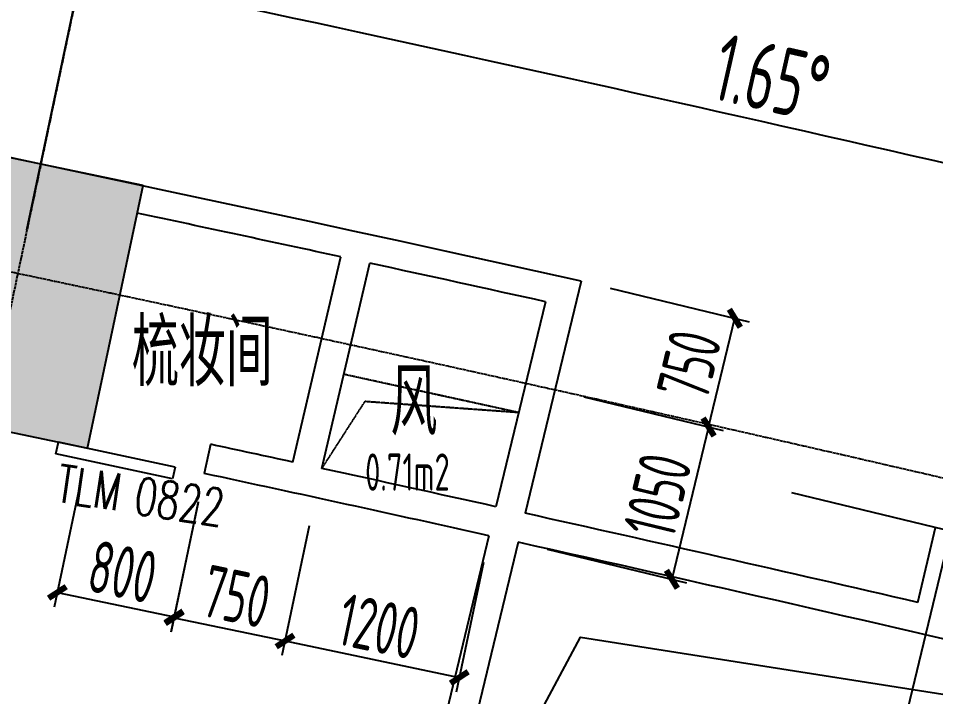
# Model space of a CAD drawing. Header units: millimetres. Extents: x 11639278 to 23698211, y -13072636 to -5537337.
# Drawn here: x 11786703 to 11792853, y -6313994 to -6309444 of the extents above; entities that cross this region are included whole.
import ezdxf
from ezdxf.enums import TextEntityAlignment as Align

# ---------------------------------------------------------------- set-up
doc = ezdxf.new("R2010")
doc.units = ezdxf.units.MM
doc.header["$LTSCALE"] = 10
for name, pattern in [('A2-RI-F1$0$CENTER', [2, 1.25, -0.25, 0.25, -0.25]), ('A2-RI-F1$0$DOTE', [2.4200000000000004, 2, -0.2, 0.02, -0.2]), ('A2-RI-F1$0$HIDDEN', [0.375, 0.25, -0.125])]:
    doc.linetypes.add(name, pattern=pattern)
for name, color, linetype in [('A2-RB-F1$0$A-DIMS-100', 1, 'Continuous'), ('A2-RI-F1$0$A-DIMS-100', 1, 'Continuous'), ('A2-RI-F1$0$A-DOOR', 32, 'Continuous'), ('A2-RI-F1$0$A-GRID', 1, 'A2-RI-F1$0$CENTER'), ('A2-RI-F1$0$A-HATH-GRAY', 8, 'Continuous'), ('A2-RI-F1$0$A-SYMB-AREA', 4, 'Continuous'), ('A2-RI-F1$0$A-SYMB-DOOR', 4, 'Continuous'), ('A2-RI-F1$0$A-SYMB-NAME', 4, 'Continuous'), ('A2-RI-F1$0$A-SYMB-VOID', 35, 'Continuous'), ('A2-RI-F1$0$A-WALL', 7, 'Continuous'), ('A2-RI-F1$0$an-flor-strs-trds', 1, 'Continuous')]:
    doc.layers.add(name, color=color, linetype=linetype)
doc.styles.add('A2-RB-F1$0$XD2008', font='hzs.shx', dxfattribs={"width": 0.7, "bigfont": 'hztxt.shx'})
doc.styles.add('A2-RI-F1$0$ECADI', font='hzs.shx', dxfattribs={"width": 0.7, "bigfont": 'hztxt.shx'})
doc.styles.add('A2-RI-F1$0$ECADI-TXT', font='simplex.shx', dxfattribs={"bigfont": 'hztxt.shx'})
doc.styles.add('A2-RI-F1$0$XD2008', font='hzs.shx', dxfattribs={"width": 0.7, "bigfont": 'hztxt.shx'})
doc.dimstyles.new('A2-RB-F1$0$XD100$0', dxfattribs={"dimscale": 100, "dimtxt": 3.5, "dimasz": 1, "dimexe": 1, "dimexo": 2, "dimgap": 0.5, "dimtad": 1, "dimdec": 0, "dimdsep": 46, "dimtxsty": 'A2-RB-F1$0$XD2008', "dimblk1": 'A2-RB-F1$0$_ArchTick', "dimblk2": 'A2-RB-F1$0$_ArchTick', "dimsah": 1, "dimcen": 2.5, "dimclrt": 4, "dimaunit": 1, "dimadec": 0, "dimazin": 0, "dimtfac": 1, "dimtdec": 0, "dimtix": 1, "dimtmove": 1, "dimatfit": 3, "dimfxl": 0, "dimtolj": 1, "dimtzin": 0, "dimarcsym": 0})
doc.dimstyles.new('A2-RI-F1$0$XD150', dxfattribs={"dimscale": 150, "dimtxt": 3, "dimasz": 1.5, "dimexe": 1, "dimexo": 2, "dimgap": 0.5, "dimtad": 1, "dimdec": 0, "dimdsep": 46, "dimtxsty": 'A2-RI-F1$0$XD2008', "dimcen": 2.5, "dimclrt": 4, "dimaunit": 1, "dimadec": 0, "dimazin": 0, "dimtfac": 1, "dimtdec": 0, "dimtix": 1, "dimtmove": 2, "dimatfit": 3, "dimfxl": 0, "dimtolj": 1, "dimtzin": 0, "dimarcsym": 0})

# ---------------------------------------------------------------- blocks, each defined once
blk = doc.blocks.new('A2-RB-F1$0$_ArchTick')
at = {"color": 0, "linetype": 'ByBlock', "const_width": 0.4}
blk.add_lwpolyline([(-0.5, -0.5), (0.5, 0.5)], dxfattribs=at)
blk = doc.blocks.new('*D739')
at = {"layer": 'A2-RB-F1$0$A-DIMS-100', "color": 0, "lineweight": -2, "transparency": 16777216}
for p, q in [((11787126.55737798, -6312523.082252167), (11786944.22882701, -6313392.504095593)), ((11787909.73160711, -6312687.323608005), (11787727.40305614, -6313556.745451431)), ((11786964.75359187, -6313294.63308851), (11787747.927821, -6313458.874444349))]:
    blk.add_line(p, q, dxfattribs=at)
at = {"layer": 'Defpoints', "color": 0, "transparency": 16777216}
for p in [(11787167.60690771, -6312327.340238003), (11787950.78113684, -6312491.581593841), (11787747.927821, -6313458.874444349)]:
    blk.add_point(p, dxfattribs=at)
at = {"layer": 'A2-RB-F1$0$A-DIMS-100', "color": 0, "lineweight": -2, "transparency": 16777216, "xscale": 100, "yscale": 100, "zscale": 100}
for p, rotation in [((11786964.75359187, -6313294.63308851), 168.1560034550879), ((11787747.927821, -6313458.874444349), 348.1560034550879)]:
    blk.add_blockref('A2-RB-F1$0$_ArchTick', p, dxfattribs=dict(at, rotation=rotation))
at = {"layer": 'A2-RB-F1$0$A-DIMS-100', "color": 4, "transparency": 16777216, "insert": (11787402.52142738, -6313156.544000494), "char_height": 350, "attachment_point": 5, "rotation": 348.15600345508795, "style": 'A2-RB-F1$0$XD2008'}
blk.add_mtext('\\A1;800', dxfattribs=at)
blk = doc.blocks.new('*D740')
at = {"layer": 'A2-RB-F1$0$A-DIMS-100', "color": 0, "lineweight": -2, "transparency": 16777216}
for p, q in [((11787908.60825329, -6312692.680247702), (11787726.27970231, -6313562.102091126)), ((11788653.0262387, -6312848.793938228), (11788470.69768772, -6313718.215781652)), ((11787746.80446718, -6313464.231084044), (11788491.22245259, -6313620.34477457))]:
    blk.add_line(p, q, dxfattribs=at)
at = {"layer": 'Defpoints', "color": 0, "transparency": 16777216}
for p in [(11787949.65778302, -6312496.938233538), (11788694.07576843, -6312653.051924063), (11788491.22245259, -6313620.34477457)]:
    blk.add_point(p, dxfattribs=at)
at = {"layer": 'A2-RB-F1$0$A-DIMS-100', "color": 0, "lineweight": -2, "transparency": 16777216, "xscale": 100, "yscale": 100, "zscale": 100}
for p, rotation in [((11787746.80446718, -6313464.231084044), 168.1560034550407), ((11788491.22245259, -6313620.34477457), 348.1560034550408)]:
    blk.add_blockref('A2-RB-F1$0$_ArchTick', p, dxfattribs=dict(at, rotation=rotation))
at = {"layer": 'A2-RB-F1$0$A-DIMS-100', "color": 4, "transparency": 16777216, "insert": (11788165.19418083, -6313322.078163372), "char_height": 350, "attachment_point": 5, "rotation": 348.1560034550408, "style": 'A2-RB-F1$0$XD2008'}
blk.add_mtext('\\A1;750', dxfattribs=at)
blk = doc.blocks.new('*D756')
at = {"layer": 'A2-RB-F1$0$A-DIMS-100', "color": 0, "lineweight": -2, "transparency": 16777216}
for p, q in [((11788653.0262387, -6312848.793938229), (11788470.69768772, -6313718.215781651)), ((11789821.25524845, -6313093.786060486), (11789638.92669748, -6313963.207903909)), ((11788491.22245259, -6313620.34477457), (11789659.45146234, -6313865.336896827))]:
    blk.add_line(p, q, dxfattribs=at)
at = {"layer": 'Defpoints', "color": 0, "transparency": 16777216}
for p in [(11788694.07576843, -6312653.051924065), (11789862.30477818, -6312898.044046322), (11789659.45146234, -6313865.336896827)]:
    blk.add_point(p, dxfattribs=at)
at = {"layer": 'A2-RB-F1$0$A-DIMS-100', "color": 0, "lineweight": -2, "transparency": 16777216, "xscale": 100, "yscale": 100, "zscale": 100}
for p, rotation in [((11788491.22245259, -6313620.34477457), 168.1560034550471), ((11789659.45146234, -6313865.336896827), 348.1560034550471)]:
    blk.add_blockref('A2-RB-F1$0$_ArchTick', p, dxfattribs=dict(at, rotation=rotation))
at = {"layer": 'A2-RB-F1$0$A-DIMS-100', "color": 4, "transparency": 16777216, "insert": (11789121.51767841, -6313522.631069764), "char_height": 350, "attachment_point": 5, "rotation": 348.15600345504714, "style": 'A2-RB-F1$0$XD2008'}
blk.add_mtext('\\A1;1200', dxfattribs=at)
blk = doc.blocks.new('*D757')
at = {"layer": 'A2-RB-F1$0$A-DIMS-100', "color": 0, "lineweight": -2, "transparency": 16777216}
for p, q in [((11790494.13586589, -6311983.720921852), (11791428.12078392, -6312208.836128054)), ((11791330.90474739, -6312185.404477621), (11791084.75605358, -6313206.655647158)), ((11790247.98717208, -6313004.972091388), (11791181.9720901, -6313230.08729759))]:
    blk.add_line(p, q, dxfattribs=at)
at = {"layer": 'Defpoints', "color": 0, "transparency": 16777216}
for p in [(11790299.70379284, -6311936.857620986), (11790053.55509903, -6312958.108790522), (11791084.75605358, -6313206.655647158)]:
    blk.add_point(p, dxfattribs=at)
at = {"layer": 'A2-RB-F1$0$A-DIMS-100', "color": 0, "lineweight": -2, "transparency": 16777216, "xscale": 100, "yscale": 100, "zscale": 100}
for p, rotation in [((11791330.90474739, -6312185.404477621), 76.44866352085589), ((11791084.75605358, -6313206.655647158), 256.4486635208559)]:
    blk.add_blockref('A2-RB-F1$0$_ArchTick', p, dxfattribs=dict(at, rotation=rotation))
at = {"layer": 'A2-RB-F1$0$A-DIMS-100', "color": 4, "transparency": 16777216, "insert": (11790989.0943183, -6312643.308848916), "char_height": 350, "attachment_point": 5, "rotation": 76.44866352085589, "style": 'A2-RB-F1$0$XD2008'}
blk.add_mtext('\\A1;1050', dxfattribs=at)
blk = doc.blocks.new('*D758')
at = {"layer": 'A2-RB-F1$0$A-DIMS-100', "color": 0, "lineweight": -2, "transparency": 16777216}
for p, q in [((11790669.89977068, -6311254.489982584), (11791603.8848274, -6311479.60522222)), ((11791330.90510452, -6312185.402995946), (11791506.66879088, -6311456.173571786)), ((11790494.13608432, -6311983.719406743), (11791428.12114105, -6312208.834646379))]:
    blk.add_line(p, q, dxfattribs=at)
at = {"layer": 'Defpoints', "color": 0, "transparency": 16777216}
for p in [(11790475.46769762, -6311207.626681717), (11791506.66879088, -6311456.173571786), (11790299.70401127, -6311936.856105876)]:
    blk.add_point(p, dxfattribs=at)
at = {"layer": 'A2-RB-F1$0$A-DIMS-100', "color": 0, "lineweight": -2, "transparency": 16777216, "xscale": 100, "yscale": 100, "zscale": 100}
for p, rotation in [((11791506.66879088, -6311456.173571786), 76.44866352069353), ((11791330.90510452, -6312185.402995946), 256.4486635206936)]:
    blk.add_blockref('A2-RB-F1$0$_ArchTick', p, dxfattribs=dict(at, rotation=rotation))
at = {"layer": 'A2-RB-F1$0$A-DIMS-100', "color": 4, "transparency": 16777216, "insert": (11791200.05086551, -6311768.06707039), "char_height": 350, "attachment_point": 5, "rotation": 76.44866352069353, "style": 'A2-RB-F1$0$XD2008'}
blk.add_mtext('\\A1;750', dxfattribs=at)
blk = doc.blocks.new('A2-RI-F1$0$5erhfh')
at = {"layer": 'A2-RI-F1$0$A-SYMB-AREA', "style": 'A2-RI-F1$0$ECADI', "width": 0.7}
blk.add_attdef('340M2', text='', height=2.5, dxfattribs=at).set_placement((0, 1.25), align=Align.MIDDLE_LEFT)
at = {"layer": 'A2-RI-F1$0$A-SYMB-NAME', "style": 'A2-RI-F1$0$ECADI', "width": 0.7}
blk.add_attdef('CHINESENAME', (-12.29193252821193, 3.0875), '', height=4.5, dxfattribs=at)
blk = doc.blocks.new('A2-RI-F1$0$_ArchTick')
at = {"color": 0, "linetype": 'ByBlock', "const_width": 0.4}
blk.add_lwpolyline([(-0.5, -0.5), (0.5, 0.5)], dxfattribs=at)
blk = doc.blocks.new('*D1596')
at = {"layer": 'A2-RI-F1$0$A-DIMS-100', "color": 0, "lineweight": -2, "ltscale": 3, "transparency": 16777216}
for p, q in [((11786761.02147997, -6310862.709350006), (11787155.08607449, -6308993.696035682)), ((11795825.46191368, -6312910.229153424), (11796273.03091128, -6311053.301673377))]:
    blk.add_line(p, q, dxfattribs=at)
blk.add_arc((11720000.6272322, -6627501.320008712), 325360.1041002349, 76.44866099290795, 78.09407940464088, dxfattribs=at)
at = {"layer": 'Defpoints', "color": 0, "ltscale": 3, "transparency": 16777216}
for p in [(11793206.58448156, -6310483.836006142), (11786699.12989074, -6311156.255651606), (11795755.16694951, -6313201.877259903), (11720000.6272322, -6627501.320008712)]:
    blk.add_point(p, dxfattribs=at)
at = {"layer": 'A2-RI-F1$0$A-DIMS-100', "color": 0, "lineweight": -2, "ltscale": 3, "transparency": 16777216, "xscale": 150, "yscale": 150, "zscale": 150}
for p, rotation in [((11787124.14027987, -6309140.469186482), 168.0940794046409), ((11796237.8834292, -6311199.125726616), 346.4486609929079)]:
    blk.add_blockref('A2-RI-F1$0$_ArchTick', p, dxfattribs=dict(at, rotation=rotation))
at = {"layer": 'A2-RI-F1$0$A-DIMS-100', "color": 4, "ltscale": 3, "transparency": 16777216, "insert": (11791754.50212667, -6309844.453499888), "char_height": 450, "attachment_point": 5, "rotation": 347.27137019877443, "style": 'A2-RI-F1$0$XD2008'}
blk.add_mtext('\\A1;1.65°', dxfattribs=at)
blk = doc.blocks.new('*D1600')
at = {"layer": 'A2-RI-F1$0$A-DIMS-100', "color": 0, "lineweight": -2, "ltscale": 3, "transparency": 16777216}
for p, q in [((11777641.52608197, -6309076.310344297), (11777982.1782963, -6307194.448909052)), ((11786761.02147997, -6310862.709350007), (11787155.56904226, -6308991.405362496))]:
    blk.add_line(p, q, dxfattribs=at)
blk.add_arc((11720000.62723222, -6627501.320008716), 325362.4451345189, 78.09407940464406, 79.73949781637734, dxfattribs=at)
at = {"layer": 'Defpoints', "color": 0, "ltscale": 3, "transparency": 16777216}
for p in [(11784074.01340904, -6308510.219995333), (11777588.08890751, -6309371.51276364), (11786699.12989074, -6311156.255651606), (11720000.62723222, -6627501.320008716)]:
    blk.add_point(p, dxfattribs=at)
at = {"layer": 'A2-RI-F1$0$A-DIMS-100', "color": 0, "lineweight": -2, "ltscale": 3, "transparency": 16777216, "xscale": 150, "yscale": 150, "zscale": 150}
for p, rotation in [((11777955.45970907, -6307342.050118724), 169.7394978163773), ((11787124.62324765, -6309138.178513296), 348.0940794046441)]:
    blk.add_blockref('A2-RI-F1$0$_ArchTick', p, dxfattribs=dict(at, rotation=rotation))
at = {"layer": 'A2-RI-F1$0$A-DIMS-100', "color": 4, "ltscale": 3, "transparency": 16777216, "insert": (11782604.15956104, -6307912.794071149), "char_height": 450, "attachment_point": 5, "rotation": 348.91678861051054, "style": 'A2-RI-F1$0$XD2008'}
blk.add_mtext('\\A1;1.65°', dxfattribs=at)
blk = doc.blocks.new('A2-RI-F1$0$door-1000')
for p, q in [((0.6493001440558146, 0.6470603530760854), (0.7083274303022336, 0.7058840215922828)), ((0.7083274303022336, 0.7058840215922828), (0.7083274303022336, 0.7058840215922828)), ((0.7083274303022336, 0.7058840215922828), (0.7671510987011061, 0.6468567355786945)), ((0.6787119787186384, 0.6175467101875256), (0.6493001440558146, 0.6470603530760854)), ((0.7082256213780056, 0.6469585443846881), (0.6787119787186384, 0.6175467101875256)), ((0.7376374560417389, 0.617444901379713), (0.7082256213780056, 0.6469585443846881)), ((0.7671510987011061, 0.6468567355786945), (0.7376374560417389, 0.617444901379713)), ((0.05902728531691537, 0.058823668749028), (-4.638422979041934e-10, 3.510649548843503e-10)), ((-4.638422979041934e-10, 3.510649548843503e-10), (0.05882366746845946, -0.05902728554610803)), ((-4.638422979041934e-10, 3.510649548843503e-10), (-4.638422979041934e-10, 3.510649548843503e-10)), ((0.05892547639177792, -0.0001018084567476762), (0.0884391195140779, 0.02931002574223385)), ((0.0884391195140779, 0.02931002574223385), (0.05902728531691537, 0.058823668749028)), ((0.05882366746845946, -0.05902728554610803), (0.08833731059166894, -0.02961545134712651)), ((0.08833731059166894, -0.02961545134712651), (0.05892547639177792, -0.0001018084567476762)), ((0.1178509532483076, -0.000203617149963975), (0.08833731059166894, -0.02961545134712651)), ((0.08833731059166894, -0.02961545134712651), (0.6765739950369607, -0.619888310551687)), ((0.7060876381601702, -0.5904764763545245), (0.1178509532483076, -0.000203617149963975)), ((0.5050864988024841, -0.3887795741884474), (0.5300519447773695, -0.3639002478448674)), ((0.4506074101691411, -0.4430707346164127), (0.4755728561449359, -0.4181914085038443)), ((0.6182652814331959, -0.502350123713768), (0.6432307274099003, -0.4774707974866033)), ((0.5637861927989434, -0.5566412841435522), (0.588751638309077, -0.5317619579127495)), ((0.6765739950369607, -0.619888310551687), (0.7060876381601702, -0.5904764763545245))]:
    blk.add_line(p, q)
at = {"lineweight": 13}
for p, q in [((0.6432307274099003, -0.4774707974866033), (0.5300519447773695, -0.3639002478448674)), ((0.5637861927989434, -0.5566412841435522), (0.4506074101691411, -0.4430707346164127))]:
    blk.add_line(p, q, dxfattribs=at)
blk.add_arc((0.1481008371338248, 0.02847035136255727), 0.833333333809029, 312.0349782215454, 44.97267390679077, dxfattribs=at)
blk = doc.blocks.new('A2-RI-F1$0$ECADI-TAG-DOOR')
blk = doc.blocks.new('A2-RB-F1')
at = {"layer": 'A2-RB-F1$0$A-DIMS-100'}
for p1, p2, distance, picture, middle in [((11790299.70401127, -6311936.856105877), (11790475.46769762, -6311207.626681718), -1060.7314699316873, '*D758', (11791200.05086551, -6311768.06707039)), ((11787167.60690771, -6312327.340238004), (11787950.78113684, -6312491.581593842), -988.3344203197761, '*D739', (11787402.52142738, -6313156.544000494))]:
    dim = blk.add_aligned_dim(p1=p1, p2=p2, distance=distance, dimstyle='A2-RB-F1$0$XD100$0', dxfattribs=at)
    dim.commit()
    dim.dimension.update_dxf_attribs({"geometry": picture, "text_midpoint": middle})
for p1, p2, distance, text, picture, middle in [((11790299.70379284, -6311936.857620986), (11790053.55509903, -6312958.108790522), 1060.7313272501685, '1050', '*D757', (11790989.0943183, -6312643.308848916)), ((11787949.65778302, -6312496.938233538), (11788694.07576843, -6312653.051924064), -988.3344203193939, '750', '*D740', (11788165.19418083, -6313322.078163372)), ((11788694.07576843, -6312653.051924064), (11789862.30477818, -6312898.044046322), -988.3344203184824, '1200', '*D756', (11789121.51767841, -6313522.631069764))]:
    dim = blk.add_aligned_dim(p1=p1, p2=p2, distance=distance, text=text, dimstyle='A2-RB-F1$0$XD100$0', dxfattribs=at)
    dim.commit()
    dim.dimension.update_dxf_attribs({"geometry": picture, "text_midpoint": middle})
blk = doc.blocks.new('A2-RI-F1')
at = {"layer": 'A2-RI-F1$0$A-HATH-GRAY', "ltscale": 3}
h = blk.add_hatch(color=256, dxfattribs=at)
h.paths.add_polyline_path([(11790116.08440735, -6326355.420583756), (11789336.48704571, -6326175.721999056), (11789104.02789268, -6327140.176331323), (11789881.7562484, -6327327.629271274)], flags=17)
h.paths.add_polyline_path([(11784982.07750059, -6317845.927547015), (11785569.17010833, -6317969.710703944), (11785692.95326526, -6317382.618096206), (11785105.86065752, -6317258.834939277)])
h.paths.add_polyline_path([(11783331.63540817, -6325673.828983516), (11783918.72801591, -6325797.612140444), (11784042.51117283, -6325210.519532707), (11783455.4185651, -6325086.736375777)], flags=17)
h.paths.add_polyline_path([(11787538.95659537, -6310566.061386202), (11786168.76169603, -6310278.714510296), (11785797.41200836, -6312039.993362097), (11787167.60690771, -6312327.340238004)])
h.paths.add_polyline_path([(11778410.62245153, -6308757.447392059), (11777032.7416437, -6308509.562804598), (11776712.11847465, -6310280.778366802), (11778089.99928248, -6310528.662954263)])
h.paths.add_polyline_path([(11790242.3600651, -6324537.328204209), (11791465.11188933, -6319482.900487989), (11790976.76614521, -6319370.335921482), (11791211.09430416, -6318398.12723396), (11791992.60684113, -6318578.287661324), (11790534.71163159, -6324604.715762605)])
edge = h.paths.add_edge_path()
edge.add_arc((11715428.67205148, -6654719.330084357), 328247.9795160223, 79.92266014707627, 81.00674811684888, ccw=False)
edge.add_line((11772864.63270262, -6331535.409567832), (11773061.22478829, -6330451.810558354))
edge.add_line((11773061.22478829, -6330451.810558354), (11774438.40910733, -6330701.106125399))
edge.add_line((11774438.40910733, -6330701.106125399), (11774242.24376963, -6331784.782944146))
edge.add_arc((11720000.66023522, -6627501.219028139), 300649.8959829168, 78.2274827493768, 79.60609913589502, ccw=False)
edge.add_line((11781341.20636825, -6333175.383677858), (11781568.29230941, -6332098.352867032))
edge.add_line((11781568.29230941, -6332098.352867032), (11782938.28711665, -6332386.645067665))
edge.add_line((11782938.28711665, -6332386.645067665), (11782711.08888637, -6333464.210995262))
edge.add_arc((11720000.66025055, -6627501.218953365), 300649.8959065875, 77.05850786861481, 77.96068022842718, ccw=False)
edge.add_line((11787332.99463505, -6334488.050896065), (11787450.15923036, -6334001.944412149))
edge.add_line((11787450.15923036, -6334001.944412149), (11788229.75659201, -6334181.64299685))
edge.add_line((11788229.75659201, -6334181.64299685), (11788112.58213476, -6334667.770404884))
edge.add_line((11788112.58213476, -6334667.770404884), (11791758.17982042, -6335546.492573418))
edge.add_line((11791758.17982042, -6335546.492573418), (11791875.34972358, -6335060.364067676))
edge.add_line((11791875.34972358, -6335060.364067676), (11792167.69873419, -6335127.751036939))
edge.add_line((11792167.69873419, -6335127.751036939), (11793115.12148292, -6331196.970241321))
edge.add_line((11793115.12148292, -6331196.970241321), (11789518.12823036, -6330329.998559081))
edge.add_line((11789518.12823036, -6330329.998559081), (11789588.42323071, -6330038.350461305))
edge.add_line((11789588.42323071, -6330038.350461305), (11792893.76428709, -6330835.029860979))
edge.add_line((11792893.76428709, -6330835.029860979), (11793527.30042168, -6328206.553466046))
edge.add_line((11793527.30042168, -6328206.553466046), (11790221.95518572, -6327409.877326669))
edge.add_line((11790221.95518572, -6327409.877326669), (11790291.81084261, -6327117.872597164))
edge.add_line((11790291.81084261, -6327117.872597164), (11793598.84220926, -6327909.006524483))
edge.add_line((11793598.84220926, -6327909.006524483), (11793761.62991507, -6327234.339242093))
edge.add_line((11793761.62991507, -6327234.339242093), (11794248.8782661, -6327346.650857532))
edge.add_line((11794248.8782661, -6327346.650857532), (11795889.11156035, -6320541.454822238))
edge.add_line((11795889.11156035, -6320541.454822238), (11795401.86320933, -6320429.143206801))
edge.add_line((11795401.86320933, -6320429.143206801), (11795636.30384598, -6319456.961643168))
edge.add_line((11795636.30384598, -6319456.961643168), (11796415.78872992, -6319636.63310398))
edge.add_line((11796415.78872992, -6319636.63310398), (11794305.0862716, -6328393.767867261))
edge.add_line((11794305.0862716, -6328393.767867261), (11793818.89614066, -6328277.065346335))
edge.add_line((11793818.89614066, -6328277.065346335), (11793208.84808423, -6330808.106095122))
edge.add_line((11793208.84808423, -6330808.106095122), (11793694.92826932, -6330925.264351713))
edge.add_line((11793694.92826932, -6330925.264351713), (11792418.74809936, -6336220.03325031))
edge.add_arc((11720132.33392726, -6626770.158887025), 299407.249714115, 76.02894159591493, 81.04323988807005)
edge.add_line((11766746.75925568, -6331013.846135003), (11766739.78624526, -6330506.692948949))
at = {"layer": 'A2-RI-F1$0$A-DOOR'}
for p, q in [((11786955.21970593, -6312364.59483587), (11786972.06502328, -6312286.388472426)), ((11787754.12865773, -6312454.841645961), (11786972.06502328, -6312286.388472426)), ((11787737.28334038, -6312533.048009406), (11786955.21970593, -6312364.59483587)), ((11787754.12865773, -6312454.841645961), (11787737.28334038, -6312533.048009406))]:
    blk.add_line(p, q, dxfattribs=at)
at = {"layer": 'A2-RI-F1$0$A-GRID', "linetype": 'A2-RI-F1$0$DOTE'}
blk.add_line((11787289.87327002, -6308354.411370468), (11781809.69541037, -6334346.41214213), dxfattribs=at)
at = {"layer": 'A2-RI-F1$0$A-GRID', "linetype": 'A2-RI-F1$0$DOTE', "ltscale": 3000}
blk.add_line((11793700.88847131, -6309775.264128854), (11787757.94305555, -6334432.066745132), dxfattribs=at)
at = {"layer": 'A2-RI-F1$0$A-GRID', "linetype": 'A2-RI-F1$0$DOTE'}
blk.add_arc((11720000.63904913, -6627501.320939044), 323299.9999999902, 75.58928457788856, 81.42036267347753, dxfattribs=at)
at = {"layer": 'A2-RI-F1$0$A-SYMB-VOID', "linetype": 'A2-RI-F1$0$HIDDEN'}
blk.add_line((11788888.32777377, -6311830.401626203), (11790057.89429908, -6312086.558826285), dxfattribs=at)
blk.add_lwpolyline([(11788738.53418004, -6312463.062511651), (11789028, -6312012.5), (11790057.89429908, -6312086.558826285)], dxfattribs=at)
at = {"layer": 'A2-RI-F1$0$A-SYMB-VOID', "ltscale": 500}
blk.add_lwpolyline([(11789428.99510646, -6315549.357450437), (11790471.1565599, -6313594.257082636), (11797403.38546692, -6314685.627321085)], dxfattribs=at)
at = {"layer": 'A2-RI-F1$0$A-WALL'}
for p, q in [((11788543.07545257, -6312420.567144488), (11788865.16053324, -6311044.162702669)), ((11788738.53418004, -6312463.062511671), (11789060.62249144, -6311086.644263573)), ((11790475.46769762, -6311207.626681718), (11790100.42533391, -6312763.647339912)), ((11790236.64937444, -6311344.918369271), (11789905.24440651, -6312719.890975633)), ((11787990.62713214, -6312301.578555369), (11787949.65778301, -6312496.938233542)), ((11792733.60084136, -6313361.703150258), (11792851.82714903, -6312860.089867557)), ((11789858.36953232, -6312914.371065455), (11789233.68285486, -6315506.145939689)), ((11790053.55495976, -6312958.108759488), (11789428.99510646, -6315549.357450437))]:
    blk.add_line(p, q, dxfattribs=at)
at = {"layer": 'A2-RI-F1$0$A-WALL', "ltscale": 3}
blk.add_lwpolyline([(11787538.95659537, -6310566.061386202), (11786168.76169603, -6310278.714510296), (11785797.41200836, -6312039.993362097), (11787167.60690771, -6312327.340238004), (11787538.95659537, -6310566.061386202)], dxfattribs=at)
at = {"layer": 'A2-RI-F1$0$A-WALL'}
for centre, radius, start, end in [((11720000.63904913, -6627501.320939025), 324049.9999999708, 77.43885701328405, 80.95343476523328), ((11720342.56173027, -6626794.480919216), 323100.0000008472, 77.75580803929451, 78.00341941998073), ((11720342.56173027, -6626794.480919216), 323100.0000008472, 77.5068206710118, 77.7203372964872), ((11732416.8138909, -6570857.348463472), 264461.2016448008, 77.74700717731498, 77.8694408471637), ((11720000.63904913, -6627501.320939025), 322449.9999999708, 77.47931418620199, 77.69158921240295), ((11727654.82996105, -6592767.565500042), 286682.9097983362, 77.46847246045692, 77.85896006338511), ((11720000.55936371, -6627501.65154245), 322449.9999975578, 76.96396722752625, 77.44377085557984), ((11720000.55936371, -6627501.65154245), 322249.9999975578, 76.1019526144028, 77.44438851733038)]:
    blk.add_arc(centre, radius, start, end, dxfattribs=at)
at = {"layer": 'A2-RI-F1$0$an-flor-strs-trds'}
blk.add_lwpolyline([(11799128.24808777, -6314432.660226676), (11795475.89255627, -6313555.362983564), (11795380.38229347, -6313655.751178592), (11795450.79062729, -6313364.130420536), (11795355.2803645, -6313464.518615567), (11791889.28240878, -6312627.694986496)], dxfattribs=at)
ref = blk.add_blockref('A2-RI-F1$0$5erhfh', (11788693.6932528, -6312220.250000119), dxfattribs=dict(xscale=100, yscale=100, zscale=100))
ref.add_attrib('CHINESENAME', '梳妆间', (11787464.5, -6311911.5), dxfattribs={"layer": 'A2-RI-F1$0$A-SYMB-NAME', "height": 450, "style": 'A2-RI-F1$0$ECADI', "width": 0.7})
ref = blk.add_blockref('A2-RI-F1$0$5erhfh', (11790426.97777706, -6312551.128736088), dxfattribs=dict(xscale=100, yscale=100, zscale=100))
ref.add_attrib('340M2', '0.71m2', (11789027.96993251, -6312612.529065678), dxfattribs={"layer": 'A2-RI-F1$0$A-SYMB-AREA', "height": 250, "style": 'A2-RI-F1$0$ECADI', "width": 0.7})
ref.add_attrib('CHINESENAME', '风', (11789197.78452426, -6312242.378735969), dxfattribs={"layer": 'A2-RI-F1$0$A-SYMB-NAME', "height": 450, "style": 'A2-RI-F1$0$ECADI', "width": 0.7})
at = {"layer": 'A2-RI-F1$0$A-DOOR', "xscale": 999.9999996914153, "yscale": 999.9999996914153, "zscale": 999.9999996914153, "rotation": 33.19128475954169}
blk.add_blockref('A2-RI-F1$0$door-1000', (11785720.48664176, -6314626.879690809), dxfattribs=at)
at = {"layer": 'A2-RI-F1$0$A-SYMB-DOOR'}
ref = blk.add_blockref('A2-RI-F1$0$ECADI-TAG-DOOR', (11787494.62783821, -6313501.6913749, -333.3333333332655), dxfattribs=dict(at, xscale=100.0000000022357, yscale=100.0000000022357, zscale=100.0000000022357, rotation=351.7084766105218))
ref.add_attrib('门窗主编号1', 'TLM', dxfattribs={"height": 250.0000000002097, "rotation": 351.7084765063809, "style": 'A2-RI-F1$0$ECADI-TXT', "width": 0.6999999999999982}).set_placement((11787372.09938227, -6312747.710761229, -333.3333333332655), align=Align.RIGHT)
ref.add_attrib('门窗主编号2', '0822', (11787469.3814402, -6312766.155996611), dxfattribs={"height": 250.0000000002097, "rotation": 351.7084765063809, "style": 'A2-RI-F1$0$ECADI-TXT', "width": 0.6999999999999982})
at = {"layer": 'A2-RI-F1$0$A-DIMS-100', "ltscale": 3}
for base, center, p2, picture, middle in [((11784074.01340904, -6308510.219995333), (11720000.62723221, -6627501.320008716), (11777588.08890751, -6309371.512763639), '*D1600', (11782604.15956104, -6307912.794071149)), ((11793206.58448156, -6310483.836006142), (11720000.6272322, -6627501.320008712), (11795755.16694951, -6313201.877259904), '*D1596', (11791754.50212666, -6309844.453499888))]:
    dim = blk.add_angular_dim_3p(base=base, center=center, p1=(11786699.12989074, -6311156.255651605), p2=p2, dimstyle='A2-RI-F1$0$XD150', override={"dimscale": 150, "dimasz": 1, "dimblk": 'A2-RI-F1$0$_ArchTick', "dimaunit": 0, "dimadec": 2}, dxfattribs=at)
    dim.commit()
    dim.dimension.update_dxf_attribs({"geometry": picture, "text_midpoint": middle})

msp = doc.modelspace()

# ---------------------------------------------------------------- block references
for name in ['A2-RI-F1', 'A2-RB-F1']:
    msp.add_blockref(name, (0, 0))

doc.saveas('drawing.dxf')
